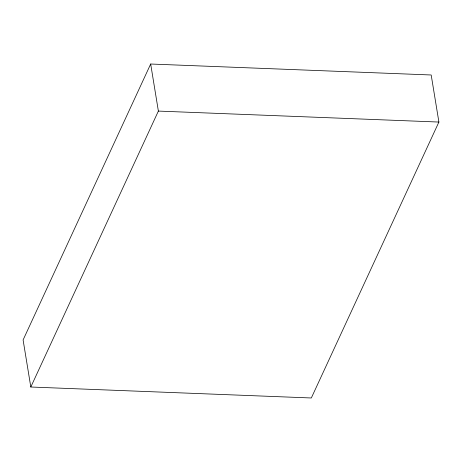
<?xml version="1.0" encoding="UTF-8"?>
<svg xmlns="http://www.w3.org/2000/svg" width="462" height="462" viewBox="0 0 462 462"><rect width="100%" height="100%" fill="white"/><g stroke="black" fill="none" stroke-linecap="round" stroke-linejoin="round"><path stroke-width="0.69" d="M150.676 64.016L23.1 339.945L30.81 387.012L311.324 397.984L438.9 122.055L431.19 74.988L150.676 64.016L158.379 111.082L30.81 387.012M158.379 111.082L438.9 122.055"/></g></svg>
